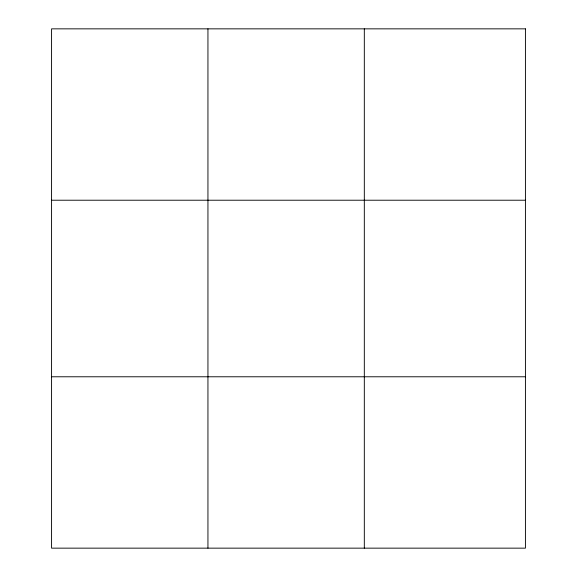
<?xml version="1.0" encoding="UTF-8"?>
<svg xmlns="http://www.w3.org/2000/svg" width="577" height="577" viewBox="0 0 577 577"><rect width="100%" height="100%" fill="white"/><g stroke="black" fill="none" stroke-linecap="round" stroke-linejoin="round"><path stroke-width="0.87" d="M207.944 548.15L207.944 28.85M364.318 548.15L364.318 28.85M51.577 200.219L525.423 200.219M51.577 376.781L525.423 376.781M525.423 28.85L525.423 548.15L51.577 548.15L51.577 28.85L525.423 28.85"/></g></svg>
